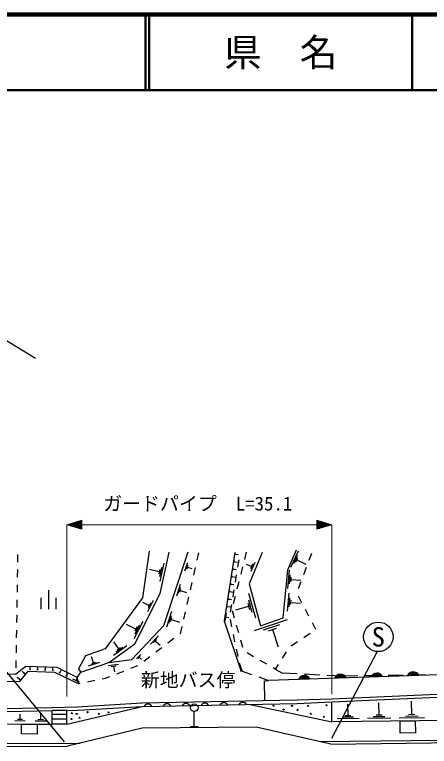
# Model space of a CAD drawing. Units: millimetres, scale not verified. Extents: x 40000 to 680000, y 20000 to 380000.
# Drawn here: x 280474 to 335258, y 283257 to 380000 of the extents above; entities that cross this region are included whole.
import ezdxf
from ezdxf.enums import TextEntityAlignment as Align

# ---------------------------------------------------------------- set-up
doc = ezdxf.new("R2010")
doc.units = ezdxf.units.MM
doc.header["$LTSCALE"] = 1000
for name, color, linetype, lineweight in [('M-BGD', 7, 'Continuous', 25), ('M-STR-HTXT', 7, 'Continuous', 13), ('M-STR-STRC', 7, 'Continuous', 25), ('M-TTL', 2, 'Continuous', 140), ('M-TTL-TXT', 7, 'Continuous', 50)]:
    doc.layers.add(name, color=color, linetype=linetype, lineweight=lineweight)
doc.styles.add('ＭＳ ゴシック', font='')
doc.styles.get('ＭＳ ゴシック').set_extended_font_data('MS Gothic')

msp = doc.modelspace()

# ---------------------------------------------------------------- linework, layer by layer
at = {"layer": 'M-BGD'}
for p, q in [((280867, 308627), (280851, 307627)), ((304779, 308833), (304555, 307858)), ((309641, 308565), (309671, 308763)), ((309656, 308664), (310051, 308603)), ((310873, 307943), (311118, 308912)), ((316952, 306939), (317973, 309126)), ((319707, 308758), (319349, 307824)), ((309489, 307577), (309519, 307774)), ((309504, 307675), (309900, 307615)), ((309956, 306936), (310114, 307923)), ((317353, 307418), (317864, 308511)), ((317626, 307623), (317882, 308170)), ((317754, 307897), (318920, 307352)), ((299878, 306914), (299609, 305709)), ((300173, 307481), (299635, 305071)), ((302973, 306460), (303338, 307572)), ((303213, 306690), (303395, 307246)), ((303304, 306968), (303897, 306773)), ((304331, 306883), (304107, 305909)), ((309337, 306588), (309368, 306786)), ((309352, 306687), (309748, 306626)), ((310382, 306004), (310627, 306974)), ((311770, 307047), (311122, 307314)), ((311895, 307351), (311645, 306743)), ((312183, 307588), (311682, 306372)), ((318992, 306890), (318634, 305956)), ((280836, 306627), (280820, 305627)), ((299583, 306348), (298298, 306634)), ((299650, 306649), (299516, 306046)), ((309185, 305600), (309216, 305797)), ((309639, 304961), (309797, 305948)), ((316563, 304148), (316765, 306553)), ((316774, 304736), (316875, 305938)), ((303883, 304934), (303659, 303960)), ((309034, 304611), (309064, 304809)), ((309201, 305699), (309596, 305638)), ((309891, 304065), (310137, 305035)), ((316960, 305023), (317010, 305624)), ((316985, 305323), (318268, 305216)), ((318277, 305022), (317919, 304088)), ((280805, 304627), (280789, 303627)), ((284935, 303888), (284935, 301388)), ((301897, 303172), (302398, 304703)), ((302125, 303521), (302375, 304287)), ((302289, 303679), (302415, 304062)), ((302352, 303871), (303169, 303604)), ((308882, 303623), (308912, 303821)), ((309049, 304710), (309444, 304649)), ((309323, 302986), (309481, 303973)), ((283935, 302888), (283935, 301388)), ((285935, 302888), (285935, 301388)), ((303435, 302985), (303211, 302010)), ((308730, 302634), (308760, 302832)), ((308897, 303722), (309292, 303661)), ((309401, 302126), (309646, 303096)), ((311373, 303519), (312273, 300238)), ((316535, 301118), (316737, 303523)), ((316746, 301705), (316846, 302908)), ((317921, 303175), (318383, 302288)), ((280774, 302628), (280758, 301628)), ((298203, 301892), (297409, 302290)), ((298775, 302537), (298029, 301047)), ((298297, 302078), (298110, 301705)), ((298489, 302214), (298116, 301470)), ((308578, 301646), (308608, 301844)), ((308745, 302733), (309140, 302673)), ((309006, 301011), (309165, 301999)), ((311273, 302169), (311498, 301348)), ((311379, 302639), (311829, 300998)), ((316931, 301993), (316982, 302594)), ((316956, 302293), (318239, 302186)), ((300557, 299077), (301229, 301130)), ((302988, 301036), (302764, 300061)), ((308593, 301745), (308989, 301684)), ((309525, 300196), (309253, 301158)), ((311385, 301758), (309635, 301279)), ((318846, 301402), (319308, 300515)), ((280743, 300628), (280727, 299628)), ((300862, 299546), (301198, 300572)), ((301083, 299758), (301251, 300271)), ((301167, 300014), (302262, 299656)), ((308305, 299867), (308457, 300855)), ((308381, 300361), (308776, 300300)), ((309183, 299047), (308983, 300027)), ((312168, 298576), (316517, 300018)), ((296499, 298763), (295267, 299380)), ((297386, 299764), (296229, 297454)), ((296644, 299052), (296355, 298474)), ((296943, 299263), (296364, 298108)), ((302540, 299087), (302322, 298140)), ((310068, 298271), (309796, 299233)), ((313351, 298647), (315526, 299367)), ((319771, 299628), (320233, 298742)), ((280712, 298628), (280696, 297628)), ((302322, 298140), (302299, 298123)), ((309583, 297087), (309383, 298067)), ((313991, 298537), (315078, 298897)), ((314535, 298717), (315303, 296397)), ((319498, 298165), (318663, 297614)), ((294241, 296140), (293561, 297085)), ((298406, 296761), (299464, 297889)), ((298746, 296973), (299274, 297536)), ((298953, 297043), (299217, 297325)), ((299085, 297184), (299687, 296620)), ((301505, 297515), (300711, 296907)), ((310611, 296346), (310339, 297308)), ((317829, 297063), (316994, 296512)), ((280680, 296628), (280665, 295628)), ((295297, 296541), (293524, 295266)), ((294769, 296340), (293883, 295703)), ((294462, 296299), (294019, 295980)), ((299917, 296299), (299123, 295691)), ((309982, 295128), (309783, 296107)), ((290881, 294295), (290612, 295084)), ((296584, 294818), (297125, 295395)), ((296796, 294890), (297067, 295179)), ((298329, 295084), (297535, 294476)), ((312047, 295116), (311180, 295616)), ((316348, 295776), (315812, 294932)), ((280649, 294629), (280634, 293629)), ((291688, 294349), (290207, 293846)), ((291284, 294322), (290544, 294070)), ((291066, 294357), (290696, 294232)), ((292846, 293935), (294204, 294112)), ((296931, 295035), (297239, 294746)), ((310155, 294280), (310509, 293210)), ((310382, 293168), (310182, 294148)), ((313780, 294118), (312913, 294617)), ((281756, 292902), (281446, 293156)), ((282615, 293394), (282416, 293401)), ((282515, 293398), (282529, 293797)), ((283615, 293361), (283415, 293368)), ((283515, 293364), (283528, 293764)), ((284614, 293327), (284414, 293334)), ((284514, 293331), (284528, 293730)), ((285614, 293294), (285414, 293300)), ((285514, 293297), (285527, 293697)), ((286444, 292982), (286617, 293342)), ((288900, 293496), (289216, 293087)), ((293209, 293798), (293888, 293886)), ((293549, 293842), (293643, 293118)), ((294860, 293173), (293928, 292811)), ((296724, 293897), (295792, 293535)), ((310509, 293210), (311781, 292762)), ((314887, 293480), (314646, 293619)), ((315275, 294088), (314887, 293480)), ((314887, 293480), (315775, 292998)), ((281122, 292128), (280813, 292382)), ((281186, 292206), (281059, 292051)), ((281819, 292979), (281693, 292825)), ((286534, 292938), (286354, 293025)), ((287435, 292504), (287255, 292591)), ((287345, 292548), (287518, 292908)), ((288606, 291940), (288780, 292300)), ((288728, 292347), (289216, 293087)), ((288962, 291528), (288728, 292347)), ((292437, 292233), (292044, 292153)), ((292995, 292449), (292437, 292233)), ((312725, 292429), (313996, 291981)), ((315775, 292998), (317778, 292893)), ((318777, 292840), (320774, 292735)), ((321773, 292683), (323776, 292577)), ((323776, 292577), (325805, 292605)), ((326804, 292619), (328804, 292646)), ((329804, 292660), (331804, 292688)), ((332804, 292701), (334804, 292729)), ((289057, 291723), (288156, 292157)), ((289104, 291556), (288962, 291528)), ((291064, 291954), (290084, 291755)), ((297295, 289023), (317778, 289410)), ((317778, 289410), (322375, 289554)), ((285428, 288412), (288743, 288502)), ((287356, 286195), (297315, 288524)), ((288743, 288502), (297295, 289023)), ((288811, 288046), (297315, 288524)), ((297315, 288524), (317787, 288910)), ((311601, 288793), (322396, 286487)), ((317787, 288910), (322393, 289155)), ((322396, 286487), (322393, 289155)), ((324511, 287299), (324493, 288848)), ((328617, 287373), (328598, 289030)), ((332935, 287451), (332915, 289221)), ((281189, 286794), (281195, 287515)), ((283928, 286787), (283935, 287578)), ((285437, 286175), (285437, 288012)), ((287356, 288012), (285437, 288012)), ((287356, 287461), (285437, 287461)), ((287356, 288012), (288811, 288046)), ((287356, 286195), (287356, 288012)), ((304199, 285869), (304199, 287869)), ((329005, 287377), (328229, 287368)), ((333350, 287456), (332521, 287446)), ((281863, 286609), (280512, 286620)), ((281526, 286792), (280851, 286797)), ((284667, 286583), (283185, 286597)), ((284299, 286784), (283557, 286791)), ((287356, 286835), (285437, 286835)), ((325968, 286928), (323064, 286895)), ((325240, 287113), (323787, 287097)), ((324874, 287303), (324148, 287295)), ((330175, 286977), (327069, 286941)), ((329396, 287175), (327843, 287157)), ((334600, 287027), (331281, 286989)), ((333768, 287239), (332108, 287220)), ((287356, 286175), (285437, 286175)), ((303699, 285869), (304699, 285869)), ((322249, 283565), (312360, 285812))]:
    msp.add_line(p, q, dxfattribs=at)
for points in [[(283230, 334528), (270398, 342317), (267590, 342317), (267590, 340633), (267590, 341382), (225140, 341382), (225140, 342578), (224111, 342578), (224111, 341548), (208503, 341548), (208503, 342506), (207474, 342506), (207480, 341543), (208503, 341548)], [(298236, 309055), (297370, 302902), (292410, 296163), (289836, 295228), (288900, 293496)], [(289216, 293087), (292936, 294350), (296352, 296807), (299686, 303463), (300903, 308915)], [(292936, 294350), (295966, 294744), (300193, 299252), (303375, 308973)], [(309551, 308867), (308167, 299855), (310382, 293168)], [(313156, 308898), (311448, 304757), (312969, 299212), (315964, 300265), (316572, 306582), (317695, 309226)], [(70340, 299292), (89915, 297391), (107334, 295882), (123372, 294654), (138943, 293472), (160269, 291776), (175594, 290864), (194533, 289916), (209753, 289132), (224505, 288606), (247059, 287927), (271555, 287693), (285437, 288012)], [(70379, 299691), (89952, 297790), (107367, 296281), (123403, 295053), (138974, 293871), (160297, 292175), (175616, 291263), (194554, 290316), (209770, 289532), (224518, 289006), (247067, 288327), (271553, 288093), (285428, 288412)], [(434885, 298135), (405932, 296415), (401650, 298345), (380997, 297275), (375873, 294432), (365678, 293958), (337832, 292770), (313996, 291981)], [(70089, 296792), (110177, 293249), (127618, 291919), (147645, 290575), (166084, 289526), (188785, 288318), (207743, 287539), (224197, 287012), (243918, 286640), (263300, 286365), (282408, 286204), (285437, 286175)], [(322375, 289554), (377023, 291976), (418647, 294567), (433041, 295479), (437714, 295655)], [(322393, 289155), (377044, 291576), (418672, 294167), (433061, 295080), (437729, 295255), (488527, 295525)], [(69833, 294245), (123282, 289511), (147490, 287967), (165880, 286797), (185751, 285830), (204734, 285050), (224168, 284426), (243868, 284005), (263319, 283709), (282411, 283647), (289111, 283682)], [(69798, 293857), (123252, 289123), (147465, 287578), (165858, 286408), (185734, 285441), (204719, 284661), (224158, 284037), (243861, 283616), (263315, 283319), (282411, 283257), (287442, 283284)], [(218927, 293872), (231544, 293849), (238820, 293217), (256932, 292787), (264992, 292992), (280621, 292805)], [(221054, 293037), (239205, 292339), (257016, 292076), (281144, 291812), (282271, 293189), (285757, 293072), (288962, 291528)], [(288728, 292347), (286108, 293680), (281943, 293821), (280621, 292805)], [(313538, 289330), (313464, 291926), (313996, 291981)], [(497356, 288329), (444846, 287813), (395835, 287331), (322396, 286487)], [(312360, 285812), (297335, 285647), (287442, 283284)], [(320846, 283884), (368689, 284434), (468520, 285351), (545166, 286133), (559344, 286216)], [(322249, 283565), (368692, 284143), (468523, 285060), (545168, 285841), (559345, 285925)]]:
    msp.add_lwpolyline(points, dxfattribs=at)
for points in [[(331404, 286591), (333391, 286614), (333410, 285035), (331422, 285012)], [(281394, 286213), (283453, 286194), (283441, 284884), (281382, 284902)]]:
    msp.add_lwpolyline(points, close=True, dxfattribs=at)
for centre, radius in [((304199, 288369), 500), ((314679, 288625), 70), ((317111, 288612), 70), ((319250, 288605), 70), ((321655, 288699), 70), ((288017, 287631), 70), ((288670, 287551), 70), ((290082, 287778), 70), ((291594, 287545), 70), ((292867, 287744), 70), ((316012, 288119), 70), ((317831, 288086), 70), ((319616, 287566), 70), ((287972, 286866), 70), ((289049, 287045), 70), ((321321, 287173), 70)]:
    msp.add_circle(centre, radius, dxfattribs=at)
for centre, radius, start, end in [((318728, 291825), 812, 24.51731, 159.27758), ((318728, 291825), 650, 30.6331, 153.16179), ((318728, 291825), 488, 41.76579, 142.02911), ((323526, 291984), 812, 24.51731, 159.27758), ((323526, 291984), 650, 30.6331, 153.16179), ((323526, 291984), 488, 41.76579, 142.02911), ((323526, 291984), 325, 75.95508, 107.83982), ((328323, 292143), 812, 24.51731, 159.27758), ((328323, 292143), 650, 30.6331, 153.16179), ((328323, 292143), 488, 41.76579, 142.02911), ((328323, 292143), 325, 75.95508, 107.83982), ((333121, 292302), 812, 24.51731, 159.27758), ((333121, 292302), 650, 30.6331, 153.16179), ((333121, 292302), 488, 41.76579, 142.02911), ((333121, 292302), 325, 75.95508, 107.83982), ((318728, 291825), 325, 75.95508, 107.83982), ((298109, 288272), 567, 29.15237, 153.0074), ((300608, 288319), 567, 29.15237, 153.0074), ((303108, 288366), 567, 29.15237, 153.0074), ((305608, 288413), 567, 29.15237, 153.0074), ((308107, 288460), 567, 29.15237, 153.0074), ((310607, 288508), 567, 29.15237, 153.0074)]:
    msp.add_arc(centre, radius, start, end, dxfattribs=at)
at = {"layer": 'M-STR-HTXT'}
for p, q in [((287356, 312561), (289356, 313161)), ((287356, 312561), (289356, 311961)), ((287356, 312561), (289356, 312561)), ((287356, 289851), (287356, 312532)), ((289356, 312681), (287756, 312681)), ((288156, 312801), (289356, 312801)), ((289356, 312921), (288556, 312921)), ((288956, 313041), (289356, 313041)), ((289356, 311961), (289356, 313161)), ((289356, 312561), (320396, 312561)), ((322396, 312561), (320396, 313161)), ((320396, 313161), (320396, 311961)), ((320796, 313041), (320396, 313041)), ((320396, 312921), (321196, 312921)), ((321596, 312801), (320396, 312801)), ((320396, 312681), (321996, 312681)), ((322396, 312561), (320396, 311961)), ((322396, 312561), (320396, 312561)), ((322396, 290149), (322396, 312532)), ((289356, 312441), (287756, 312441)), ((288156, 312321), (289356, 312321)), ((289356, 312201), (288556, 312201)), ((288956, 312081), (289356, 312081)), ((320396, 312441), (321996, 312441)), ((321596, 312321), (320396, 312321)), ((320396, 312201), (321196, 312201)), ((320796, 312081), (320396, 312081))]:
    msp.add_line(p, q, dxfattribs=at)
at = {"layer": 'M-STR-STRC'}
for p, q in [((275311, 298012), (287033, 283838)), ((328369, 295787), (322344, 284293))]:
    msp.add_line(p, q, dxfattribs=at)
msp.add_circle((328516, 297738), 1957, dxfattribs=at)
at = {"layer": 'M-TTL'}
msp.add_line((680000, 380000), (40000, 380000), dxfattribs=at)
at = {"layer": 'M-TTL-TXT'}
for p, q in [((297750, 380000), (297750, 370000)), ((298250, 380000), (298250, 370000)), ((333000, 380000), (333000, 370000)), ((40000, 370000), (680000, 370000))]:
    msp.add_line(p, q, dxfattribs=at)

# ---------------------------------------------------------------- texts
at = {"layer": 'M-BGD', "style": 'ＭＳ ゴシック'}
msp.add_text('新地バス停', height=1833, dxfattribs=at).set_placement((303392, 292037), align=Align.MIDDLE_CENTER)
at = {"layer": 'M-STR-HTXT', "style": 'ＭＳ ゴシック'}
msp.add_text('ガードパイプ\u3000L=35.1', height=1833, dxfattribs=at).set_placement((304666, 315353), align=Align.MIDDLE_CENTER)
at = {"layer": 'M-STR-STRC', "style": 'ＭＳ ゴシック'}
msp.add_text('S', height=2566, dxfattribs=at).set_placement((328516, 297738), align=Align.MIDDLE_CENTER)
at = {"layer": 'M-TTL-TXT', "style": 'ＭＳ ゴシック'}
msp.add_text('県\u3000名', height=3666, dxfattribs=at).set_placement((315625, 375000), align=Align.MIDDLE_CENTER)

doc.saveas('drawing.dxf')
